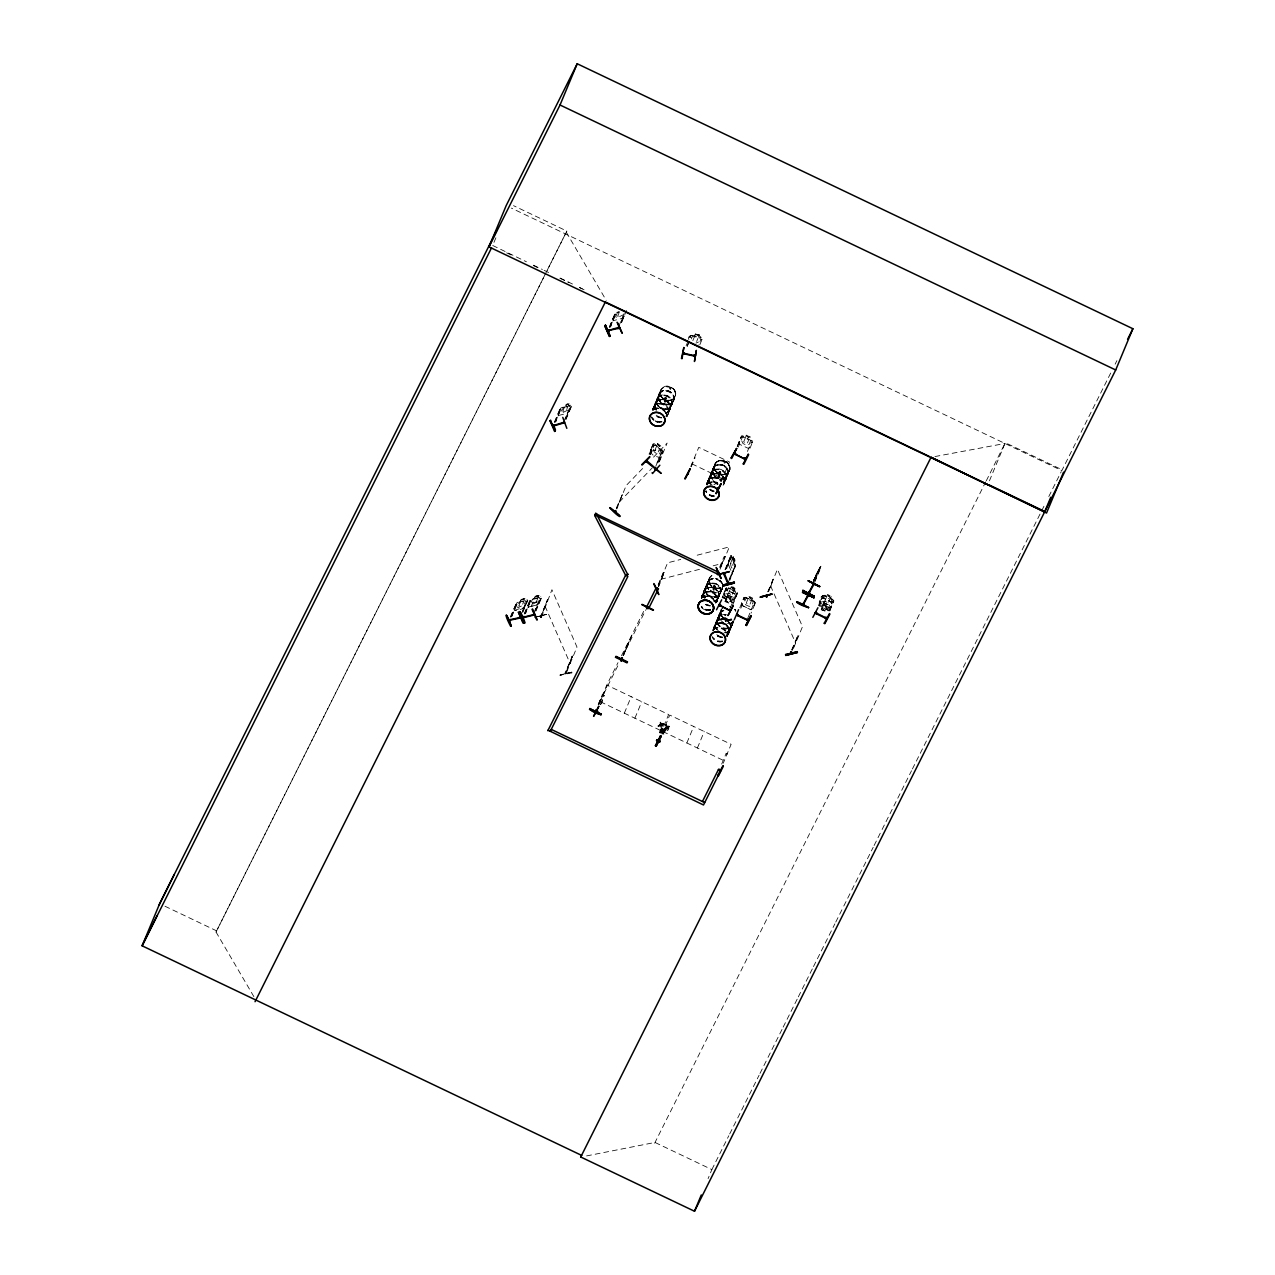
<?xml version="1.0" encoding="UTF-8"?>
<svg xmlns="http://www.w3.org/2000/svg" width="1275" height="1275" viewBox="0 0 1275 1275"><rect width="100%" height="100%" fill="white"/><g stroke="black" fill="none" stroke-linecap="round" stroke-linejoin="round"><path stroke-width="0.75" stroke-dasharray="5 3.75" d="M654.712 404.51L656.163 410.088A7.969 6.789 22.6 0 1 658.346 400.238A7.969 6.789 22.6 0 1 669.439 404.079A7.969 6.789 22.6 0 1 665.423 413.243M656.482 400.669L656.466 402.47L658.283 396.955M658.298 395.872L658.346 397.928L658.378 396.111M666.442 398.103L664.833 398.501M665.008 401.131L665.088 401.976M666.777 414.789L666.825 416.829A8.064 6.869 22.6 0 0 662.028 408.861A8.064 6.869 22.6 0 0 652.72 410.056L656.019 408.175M668.706 412.287L668.674 410.231M670.188 389.002L670.124 388.477M670.411 408.207L670.507 406.183M669.726 388.668L670.73 389.257L670.379 388.206M672.18 401.8L670.331 407.331M674.108 399.298L674.077 397.258M666.825 400.35C655.302 398.788 660.737 381.448 671.033 387.249C682.428 393.003 670.602 405.641 661.566 399.314M703.8 596.381L703.29 592.7L704.979 589.289M703.306 594.533L703.37 592.508M705.107 590.484L705.059 588.428M707.147 484.962L707.099 482.906M707.003 585.926L707.513 582.117M708.82 480.595L708.916 478.571M709.203 583.392L709.251 577.973L711.785 575.328M708.709 581.559L708.725 579.727M710.653 476.531L710.605 474.491M712.502 469.933L713.044 473.71M712.534 471.973L713.06 468.164L717.506 464.706M713.092 586.006L714.351 587.249M713.442 586.341L713.586 586.659M713.506 630.408L713.474 628.368M713.363 589.656L713.984 590.245M714.542 586.755L714.319 585.528M713.936 586.771L715.1 586.117M715.705 627.874L715.195 624.192L716.885 620.782M714.908 587.249L715.243 585.99M715.259 625.85L715.275 624.017M717.012 621.977L716.98 619.937M717.299 600.047L717.315 598.23L716.789 601.641L719.977 593.943A7.953 6.773 22.6 0 0 711.848 583.567A7.953 6.773 22.6 0 0 706.589 594.054A7.953 6.773 22.6 0 0 719.992 593.943L718.988 595.329L720.869 591.903M718.447 475.782L719.53 475.336M720.646 473.009L718.765 472.913L719.323 471.336M719.753 476.069L719.451 475.766M718.909 617.435L719.419 613.61L722.144 610.837A7.953 6.773 22.6 0 0 721.379 621.005A7.953 6.773 22.6 0 0 733.077 621.594M719.068 596.206L718.638 592.349M720.821 591.616L720.837 589.815M720.885 591.855L720.885 590.022M723.849 462.793L725.156 462.857M724.614 482.253L723.148 476.675L719.913 474.109M725.077 617.259L724.965 618.12M726.415 477.918L725.873 474.141M726.113 621.515L725.077 620.702L725.905 620.782M728.28 471.304L726.67 476.675M727.387 636.337L727.34 634.297M729.284 631.794L729.236 629.738M730.973 627.714L730.543 623.842L726.272 619.554M732.79 623.363L732.742 621.308M571.869 672.865L559.996 675.192L571.758 671.957L560.076 675.304M540.441 616.255L541.349 617.339L541.301 615.745M541.349 617.339L540.68 615.65M541.413 617.259L551.932 589.735L576.985 647.047L566.004 673.694L565.702 672.69M724.997 569.702L730.798 555.502L728.153 564.235L731.834 572.459M688.851 339.532C686.189 333.907 698.668 335.707 692.389 336.377L691.337 338.911M691.974 335.357C706.493 340.25 700.804 336.504 695.449 333.907L694.588 336.058L695.449 333.907M700.931 339.118L701.983 339.74L700.931 339.118L698.572 344.999M652.912 408.813L656.179 404.318M652.943 409.195L653.469 407.506L652.688 409.434M654.633 404.669L656.306 401.274M656.45 400.764L656.992 399.075L653.804 406.773L654.776 405.37M658.346 396.206L659.94 392.572M664.514 397.752L664.785 399.091L666.235 399.107M665.311 401.625L664.291 401.418M670.236 388.126L670.06 388.891M668.164 414.04L671.319 405.944A7.953 6.773 22.6 0 0 663.191 395.569A7.953 6.773 22.6 0 0 657.932 406.056A7.953 6.773 22.6 0 0 671.335 405.944M669.853 409.944L670.475 408.032M670.491 408.048L667.319 412.59M672.18 403.522L671.638 405.211A7.937 6.758 22.6 0 1 658.267 405.291A7.937 6.758 22.6 0 1 663.51 394.82A7.937 6.758 22.6 0 1 671.638 405.179L673.216 401.386A7.937 6.758 22.6 0 0 665.088 391.027A7.937 6.758 22.6 0 0 659.844 401.498A7.937 6.758 22.6 0 0 673.216 401.386M674.077 398.963L673.551 401.067A8.064 6.869 22.6 0 1 659.956 401.051A8.064 6.869 22.6 0 1 665.279 390.421A8.064 6.869 22.6 0 1 673.535 400.94L674.108 399.346M707.131 483.241L708.98 479.432M708.836 478.731L709.458 476.818M710.637 474.81L712.247 471.176L715.626 469.264M712.534 470.268L713.076 468.578L711.498 472.387A7.953 6.773 22.6 0 0 717.602 482.556M719.259 472.85L719.036 472.563M719.817 473.041L720.646 472.356M720.869 472.563L720.184 473.408M724.057 483.847L724.184 478.396M725.857 479.671L726.383 477.583M728.28 473.025L727.738 474.714A7.953 6.773 22.6 0 1 714.351 474.794A7.953 6.773 22.6 0 1 719.61 464.307A7.953 6.773 22.6 0 1 727.754 474.682L729.3 470.858A7.953 6.773 22.6 0 0 721.204 460.482C716.55 460.004 712.613 465.152 714.749 469.455M701.569 596.812L704.836 592.333L703.226 593.512M703.322 592.684L703.928 590.771M705.107 588.763L706.94 584.954M707.003 584.221L708.597 580.571L711.976 578.659M712.9 589.56L713.936 589.337M715.323 586.5L714.335 587.393M716.821 602.055L717.363 600.334M715.976 600.589L719.148 596.047M720.837 591.52L720.295 593.21A7.953 6.773 22.6 0 1 706.908 593.305A7.953 6.773 22.6 0 1 712.167 582.803A7.953 6.773 22.6 0 1 720.311 593.194L721.873 589.385M732.774 621.467A8.064 6.869 22.6 0 1 725.22 628.559A8.064 6.869 22.6 0 1 717.044 620.367L718.861 616.462M718.909 615.713L719.451 614.024L717.857 617.849M721.156 609.482L721.108 614.901L725.379 619.188M725.523 621.515L726.081 621.419M729.236 631.46L728.71 633.133L731.882 625.451M729.268 631.826L726.128 636.273A8.064 6.869 22.6 0 0 724.391 624.049A8.064 6.869 22.6 0 0 713.49 630.248M730.432 629.452L731.053 627.539M732.232 625.133L732.742 623.029M493.951 242.409L496.421 236.608M253.884 996.652L216.033 932.025L546.337 272.037M216.033 932.025L566.849 231.078L513.522 205.657M554.466 422.057L559.805 409.227L560.857 408.956L555.677 422.168M554.625 422.439L560.474 408.382L570.897 405.163L568.315 405.832M555.518 421.786L560.857 408.956M569.096 403.681L568.156 405.928L569.766 406.119L568.188 409.912L562.068 412.941L560.857 411.809L565.399 404.701C573.638 401.338 562.148 407.299 560.363 408.398M563.996 421.244L570.1 406.566L571.152 406.311L565.686 417.945M565.797 419.14L571.152 406.311M565.972 419.507L571.806 405.577L570.817 405.243L571.806 405.577M609.307 327.053L614.646 314.208L615.697 313.937L610.518 327.149M609.466 327.42L615.315 313.379M610.358 326.782L615.697 313.937M617.275 312.997L615.697 316.79L616.909 317.921L623.029 314.893M619.172 312.502L617.594 316.296L621.132 315.387M618.837 326.225L624.176 313.395M621.292 321.093L624.336 313.762M621.403 322.288L624.463 314.957M621.562 322.655L626.455 310.51M510.446 616.813L516.343 603.139L526.83 599.792L527.786 600.318L522.718 612.43M510.622 617.18L516.471 603.139M511.498 616.542L516.837 603.697L515.801 603.967L516.837 603.697M511.658 616.909L517.012 604.079M521.347 599.521L516.837 606.549L518.064 607.681L524.184 604.653L525.762 600.86L524.137 600.684L525.093 598.437L521.284 599.409L520.439 601.433M523.037 608.653L527.133 601.051L522.431 610.852M522.559 612.048L527.595 600.27M524.312 613.673L529.651 600.828L530.703 600.573L525.507 613.785M524.471 614.04L530.384 599.887L540.807 596.636M528.185 605.418L530.448 599.999M525.348 613.403L530.703 600.573M531.149 606.502L535.388 596.349L539.054 595.25L534.719 605.625M538.895 595.361L538.05 597.385L539.723 597.704L538.146 601.497L531.994 604.477L530.767 603.314L532.344 599.521L534.544 598.373M533.858 612.908L539.962 598.246L541.014 597.975L535.548 609.609M535.675 610.805L541.572 597.13M535.835 611.187L541.763 597.194L540.712 596.732M547.357 599.856L540.791 617.355L547.756 599.76L540.409 616.494L541.094 615.538M538.098 616.622L546.577 614.375L534.592 617.036M657.294 398.342L658.872 394.549M659.207 393.8L660.801 389.991M616.558 507.625L622.407 494.541L616.861 508.948M616.51 508.677L626.216 485.504L643.955 467.096M686.109 345.812L690.253 335.739M664.913 398.294L665.327 397.465M687.225 346.067L689.52 340.553M687.161 346.433L689.456 340.935M692.835 340.616L694.413 336.839L698.206 337.684L696.628 341.477M658.697 457.996C663.972 457.024 651.653 457.677 651.127 452.131L650.887 449.214L653.246 443.668L654.697 443.971L653.246 443.875L649.039 454.139M649.31 453.868L653.119 444.704L654.011 445.405L650.186 454.585M699.353 334.863L698.477 337.014L700.23 338.146L698.652 341.939L695.943 343.103M649.915 454.856L654.011 445.405M667.032 416.272L667.813 414.359M673.551 400.637A7.953 6.773 22.6 0 0 665.407 390.246A7.953 6.773 22.6 0 0 660.147 400.748A7.953 6.773 22.6 0 0 673.551 400.637L675.097 396.796A7.921 6.742 22.6 0 0 667 386.468A7.921 6.742 22.6 0 0 661.773 396.907A7.921 6.742 22.6 0 0 675.097 396.796M560.139 674.857L571.662 672.276M657.693 443.636L656.768 445.756L654.872 445.15L653.294 448.943L654.234 451.844L657.247 454.235L659.542 453.9L661.119 450.107L659.781 448.147L660.848 446.059L657.613 443.493L656.768 445.517M699.752 344.872L702.398 338.608L701.346 337.54M565.542 673.678L572.395 656.099L565.112 672.833L565.59 673.79L566.243 673.088M572.395 656.099L565.59 672.626M656.992 462.968L661.837 451.701L662.729 452.402L658.601 462.618M655.732 466.363L661.837 451.701M658.251 462.347L662.825 451.318M571.742 671.941L571.853 672.881M659.303 461.901L667.144 443.047L652.147 458.618M690.747 466.554L698.764 447.35L729.459 461.98L721.427 481.185M691.257 466.809L695.114 457.629M598.501 703.768L603.027 694.253L602.183 694.923M598.214 704.661L602.629 694.062M598.613 704.852L606.757 685.089L617.992 662.649M599.409 704.119L607.251 685.265L668.626 714.526L660.785 733.38M600.445 704.613C603.075 703.019 603.378 692.723 604.111 695.783M600.621 704.278L604.286 695.449M623.252 654.617L628.511 643.333L627.667 644.002M622.965 655.509L628.687 641.994L623.937 654.553M623.363 655.701L632.814 633.038L644.05 610.582M658.139 584.842L663.287 572.475L664.339 572.22L658.617 586.723M658.298 585.209L667.622 562.817L680.722 559.438M658.458 586.341L664.339 572.22M706.876 483.48L707.673 481.583L706.111 485.377M711.514 472.403L713.092 468.61M724.822 462.937L724.598 463.064M624.336 713.187L631.205 696.676M720.917 480.93L724.758 471.766M737.189 446.585L741.397 436.114L743.038 436.034L752.728 441.533L748.632 451.621M737.364 446.25L741.173 437.086L742.225 437.58L738.241 447.079M725.842 479.225L727.419 475.447A7.953 6.773 22.6 0 0 719.291 465.072A7.953 6.773 22.6 0 0 714.032 475.559A7.953 6.773 22.6 0 0 727.435 475.447M746.321 435.173L745.524 437.437L743.357 437.213L741.779 441.007L742.99 443.525L746.512 445.198L749.078 444.481L750.656 440.688L749.047 439.11L750.098 436.974L746.273 435.269L750.098 436.974M634.886 718.207L641.755 701.712M747.421 451.462L751.405 441.963L752.441 442.457L751.405 441.963M701.346 597.433L702.127 595.537L701.601 597.194A7.953 6.773 22.6 0 1 711.37 592.492A7.953 6.773 22.6 0 1 716.486 602.374M705.633 587.106L702.461 594.772L703.449 593.385M705.952 586.341L707.529 582.548M722.208 588.636A7.953 6.773 22.6 0 1 711.992 591.265A7.953 6.773 22.6 0 1 707.848 581.783L709.458 577.989M719.562 567.407L723.977 556.808L725.029 556.553L719.722 567.789M720.614 567.152L725.029 556.553M720.04 569.288L729.364 546.895L693.823 556.059M725.395 569.59L730.734 556.761L726.176 568.825M726.591 568.73L730.734 556.761M659.749 732.886C659.048 729.667 666.14 722.67 663.43 724.057M659.924 732.551L663.59 723.722M733.508 556.474L732.519 558.338M661.9 733.922L669.758 715.068L731.133 744.329L723.276 763.183M662.076 733.587L665.757 724.758L666.793 725.252L662.936 734.416M735.022 559.805C734.241 566.467 734.751 550.975 732.535 558.53L731.483 557.446L729.906 561.239L731.436 567.917L732.886 568.044L734.464 564.267L733.986 561.813M729.173 579.248L734.91 566.307L730.001 580.109M725.985 599.441L722.399 596.843L726.352 587.408M728.041 582.818L735.229 566.036L729.603 580.221M722.144 597.879L726.463 587.488M723.18 598.389L727.164 588.891L725.953 588.699L727.164 588.891M712.47 630.822L715.1 625.053M717.538 618.614L714.367 626.28L715.355 624.877M719.769 613.291L721.379 609.498A7.953 6.773 22.6 0 0 722.973 617.196A7.953 6.773 22.6 0 0 731.452 619.618M725.14 601.465L726.033 599.33L724.455 597.72L726.033 593.927L728.567 593.242L732.057 594.995L733.252 597.561L731.675 601.338L729.523 601.083L728.631 603.218M733.922 590.532C737.46 588.03 729.826 584.317 730.336 588.652L728.28 588.524L726.702 592.317L727.898 594.883L731.388 596.62L733.938 595.935L735.516 592.142L733.922 590.532L736.679 591.696L727.929 587.536L730.479 588.683M734.129 590.421L734.974 588.397M730.161 608.095L736.265 593.433L737.301 593.943L736.265 593.433M725.826 599.441L724.981 601.481L728.726 603.346L729.619 601.21L733.603 602.469L737.428 592.971L736.599 591.727M732.727 604.94L737.572 593.018L736.536 591.839M727.611 635.779L728.376 633.866L727.403 635.269A7.953 6.773 22.6 0 0 724.248 624.399A7.953 6.773 22.6 0 0 713.49 628.718M732.201 624.686L733.013 622.79M754.322 601.465L755.31 602.708L752.999 608.271L750.991 609.737L742.13 605.498L741.668 602.868L743.994 597.306L748.058 598.389M739.787 607.777L744.106 597.401L745.588 597.417M740.823 608.271L744.807 598.772L743.596 598.613L744.807 598.772M686.842 742.99L693.712 726.479M751.836 600.19L752.68 598.166L748.903 596.365L748.106 598.628L745.939 598.405L744.361 602.183L745.572 604.717L749.094 606.39L751.66 605.673L753.238 601.88L751.628 600.302L752.537 598.166L748.951 596.588M747.899 617.817L754.003 603.155L755.039 603.649L751.055 613.148M697.393 748.011L704.262 731.515M767.725 591.839L773.272 579.376L769.271 590.947M768.124 591.743L777.447 569.351L802.501 626.663L792.444 650.824M768.873 591.042L772.873 579.472M721.682 764.123L726.097 753.509L727.133 754.019L726.097 753.509M813.657 580.045L814.996 577.926L813.657 580.045L814.247 579.169M813.498 581.002L817.705 571.63M817.434 572.3L814.661 579.95L814.741 578.882M818.709 569.415L817.801 571.726L818.757 569.606M814.087 580.715L815.697 575.997L815.697 576.953M814.597 581.241L820.861 566.148L814.311 582.229M814.693 582.42L820.797 567.758M791.632 649.963L797.911 635.715L792.046 650.935M792.03 649.852L797.911 635.715M832.798 599.76C824.686 591.042 817.657 596.062 819.634 606.055M818.407 605.8L822.614 595.329M819.442 606.31L823.427 596.812L822.216 596.636L823.427 596.812M829.866 610.406L828.224 610.358C824.606 606.725 825.658 614.869 821.243 609.402L822.088 607.378M821.403 609.402L822.295 607.267L820.718 605.641L822.295 601.864L824.829 601.178L828.32 602.916L829.515 605.482L827.937 609.275L825.786 609.004L824.893 611.139L821.243 609.402M826.646 596.477L827.491 594.453L831.236 596.317L830.184 598.453L831.778 600.063L830.2 603.856L827.65 604.541L824.16 602.804L822.965 600.238L824.543 596.461L826.694 596.716L827.587 594.58M828.543 610.852L832.527 601.354L833.563 601.864L832.527 601.354M829.754 610.311L833.691 600.908M829.754 611.044L833.834 600.939L830.248 598.357M586.58 1155.915L654.983 1142.448L711.864 1169.573L708.087 1178.626M989.432 480.834L1005.29 442.712L1062.171 469.822M814.008 580.603L818.709 571.662M816.797 574.802L818.343 571.63M816.494 573.782L815.761 575.567L820.988 566.212M547.23 270.252L566.849 231.078M621.451 655.748L632.687 633.308M599.887 701.601L618.901 663.622M623.22 654.983L625.818 649.804M625.945 649.533L645.819 609.832M741.173 437.086L742.225 437.58M741.397 436.114L743.054 436.13M739.086 441.676L739.532 444.306L748.457 448.433L750.465 446.967L748.329 448.433M752.728 441.533L751.74 440.273M657.996 726.033L660.88 723.817L659.892 721.793L659.079 723.419L660.067 725.427L657.996 726.033L660.354 725.905L661.342 723.722L663.669 723.61L660.817 725.81L662.952 730.001L660.067 732.217L662.952 730.001M658.729 726.383L661.167 724.28L662.633 726.24L661.821 727.866M662.873 725.22L660.546 725.347L659.892 721.793M660.067 725.427L660.88 723.817M660.817 725.81L663.669 723.61M662.123 724.869L662.936 723.244M660.067 732.217L662.426 732.089L663.43 729.922L661.119 727.531L661.932 725.905M662.139 731.627L661.167 729.619L661.964 727.993M663.43 729.922L665.757 729.794L664.944 731.42L662.617 731.531L662.665 728.328M660.817 732.583L663.239 730.479L663.893 734.049L664.705 732.44L663.717 730.384L665.757 729.794M663.972 728.886L666.857 726.67L665.869 724.646L665.056 726.272L666.044 728.28L663.972 728.886L666.331 728.758L667.319 726.575L668.913 726.097L668.833 728.073L666.793 728.663L667.797 730.702L668.61 729.093L667.606 727.037L669.646 726.447M663.893 734.049L662.904 732.009L663.717 730.384M668.833 728.073L666.506 728.184L665.869 724.646M664.705 729.236L667.144 727.133L668.61 729.093M664.211 731.069L665.008 729.443M666.044 728.28L666.857 726.67M666.793 728.663L667.606 727.037M668.1 727.722L668.913 726.097M667.797 730.702L667.909 728.758M741.668 602.868L742.241 605.482M745.62 597.226L754.418 601.418L751.692 600.19M742.13 605.498L750.991 609.737M754.003 603.155L755.039 603.649M654.649 1143.213L985.687 481.87M986.26 480.866L1005.29 442.712M711.864 1169.573L728.79 1135.738M729.683 1133.953L736.822 1119.705M737.715 1117.936L759.103 1075.207M759.996 1073.422L767.12 1059.174M768.012 1057.389L782.276 1028.909M783.169 1027.124L797.433 998.644M798.325 996.859L812.589 968.363M813.482 966.593L834.87 923.849M835.762 922.08L842.887 907.832M843.779 906.047L850.919 891.815M851.812 890.03L873.2 847.301M874.092 845.516L881.216 831.268M882.109 829.483L911.529 770.738M912.422 768.952L1045.245 503.657M1048.799 496.533L1061.278 471.607M1110.684 373.065L1061.852 470.602L511.402 208.128M1115.131 364.188L1116.9 360.65M628.687 641.994L628.24 642.871L629.085 642.186M665.757 724.758L666.793 725.252M724.025 592.955L724.471 595.616L733.252 599.999L735.245 598.565M724.471 595.616L733.252 599.999M730.384 588.556L731.324 586.659L734.767 588.508M820.733 603.537L820.351 600.78L820.733 603.537L829.515 607.936L831.571 606.374L829.451 607.808L820.781 603.442M831.188 596.413L830.392 598.342M832.894 599.728L833.834 600.939M722.399 596.843L732.025 602.326M735.436 594.357L726.718 589.863L724.662 591.409L726.782 589.974L735.436 594.357L735.882 597.019M733.603 602.469L731.962 602.438M820.925 599.33L822.981 597.784L831.746 602.183L832.145 604.94M828.256 610.454L820.303 606.262M818.423 570.084L820.383 566.578M813.067 582.006L817.275 574.754M819.331 568.714L819.921 567.837M658.904 394.055L660.179 392.397M655.191 402.948L659.621 399.394M664.705 401.243L665.024 402.199M664.323 401.657L665.518 401.928M673.248 401.322L672.228 402.772L673.535 401.131M713.347 467.909L714.383 466.443M711.466 472.451L712.486 471.001M709.394 477.009L710.51 475.336M726.431 476.834L727.467 475.384M724.535 481.392L725.571 479.942L723.754 484.213A7.905 6.726 22.6 0 0 715.642 473.902A7.905 6.726 22.6 0 0 710.414 484.325M725.842 479.735L723.148 482.444M723.084 485.297L724.136 483.815M707.816 581.846L708.836 580.396M703.88 590.962C706.812 585.113 716.566 586.675 718.558 592.508M720.885 590.787L721.921 589.337M715.753 622.455L716.901 620.798M727.196 618.359L725.077 618.024M732.806 622.296L733.826 620.845M730.91 626.838L732.201 625.196M729.38 630.934L730.495 629.26M622.248 318.16L624.208 315.913M612.988 318.941L613.45 320.631L622.359 318.336L624.383 316.009M567.455 413.307L569.543 411.028M523.451 608.048L525.523 605.768M537.365 604.78L539.452 602.517M537.428 604.828L528.472 607.028L537.428 604.828L539.5 602.629M654.601 443.955L662.857 451.462L662.219 449.836M650.887 449.214L651.238 452.019M619.347 501.999L652.099 468.037M657.549 462.379L660.275 459.542M653.119 444.704L653.74 445.692M662.729 452.402L661.566 451.972M622.742 494.812L621.706 495.258M659.972 392.541L661.582 391.329M658.075 397.083L661.422 395.202M652.688 410.088L654.282 408.861M670.841 403.84L672.451 402.645M670.554 407.187L667.207 409.084M668.865 411.267L665.502 413.307M714.319 466.523L715.785 465.391M708.773 479.575L710.382 478.364M725.045 477.902L726.638 476.691M701.33 598.071L704.677 596.19M713.235 589.178L713.841 590.182M717.602 596.397L719.212 595.202M717.522 599.266L714.159 601.322M720.534 612.048L723.881 610.151M718.638 616.59L721.985 614.709M715.132 625.021L716.741 623.826M727.005 618.455L725.794 618.407M713.235 629.579L716.582 627.683M731.404 623.347L733.013 622.152A8.064 6.869 22.6 0 1 720.423 620.798A8.064 6.869 22.6 0 1 723.754 610.422M731.117 626.694L727.77 628.591M727.882 632.097L729.428 630.774M733.189 599.887L735.181 598.389M821.036 599.409L822.981 598.007L831.587 602.31L832.001 604.892M731.722 572.491L733.109 571.407M616.845 312.311L619.347 311.801L615.203 313.379M516.407 603.25L518.033 602.198M661.47 391.393L663.319 390.644M657.725 400.302L663.701 399.362M656.067 404.366L657.916 403.633M670.905 400.302L672.69 399.585M669.104 404.526L670.953 403.793M710.271 478.428L712.103 477.679M710.223 482.237L706.876 484.118A8.064 6.869 22.6 0 1 718.016 484.022M723.308 478.587L725.156 477.854M708.231 583.95L710.079 583.201M706.382 588.301L708.199 587.584M713.458 585.384L714.653 585.384M704.724 592.365L706.573 591.632M717.761 592.54L721.108 590.644L722.766 587.345A8.064 6.869 22.6 0 1 713.155 592.126A8.064 6.869 22.6 0 1 707.402 582.548A8.064 6.869 22.6 0 1 717.984 579.328M715.865 597.082L717.713 596.349M716.63 623.873L718.478 623.14M729.667 624.033L731.515 623.3M726.081 632.814L727.961 631.906L724.136 632.894M651.063 451.414L660.402 448.561M662.904 732.009L664.944 731.42M615.857 314.319L614.646 314.208M561.016 409.339L559.805 409.227M558.673 415.443L567.471 413.227M521.443 599.569L524.981 598.644M514.59 610.39C535.978 602.469 513.49 614.678 514.08 608.589M731.643 556.028L735.293 566.116L735.229 564.235M728.408 560.984L728.28 564.203L730.416 569.064M660.753 579.328L700.039 569.192M713.139 565.813L722.495 563.391M735.34 567.279L734.512 566.419M530.862 600.939L529.651 600.828M664.498 572.587L663.287 572.475M534.942 617.259L546.577 614.391M565.255 672.164L566.307 672.993M538.942 595.473L535.277 596.317L534.384 598.23M534.257 599.059L537.811 598.182M532.679 602.852L536.233 601.975M690.221 335.867L692.006 335.437M934.957 456.546L1004.971 443.477M665.98 399.218L664.865 398.963M719.275 471.336L720.2 471.431M718.526 475.703L719.371 476.356M713.873 484.309L715.068 484.58M708.278 587.393L712.358 587.361M719.546 588.349L713.474 587.679L709.203 583.408M722.208 618.63L716.821 620.957L722.208 618.662L731.467 619.841M822.55 595.425L824.256 595.361M828.288 610.263L829.818 610.199M719.913 471.527L720.694 471.83M726.256 618.758L725.427 618.471M722.128 618.821L727.977 620.845L730.989 625.866M695.433 334.034L699.497 334.942M665.693 397.274L666.729 398.31M663.622 399.569L667.415 401.338M723.068 476.85C720.168 473.152 713.968 472.021 710.478 475.527C715.403 469.567 723.292 478.141 728.392 472.531C732.998 467.527 727.148 459.94 721.156 460.387A7.953 6.773 22.6 0 0 715.944 470.969A7.953 6.773 22.6 0 0 729.332 470.889A7.953 6.773 22.6 0 0 721.188 460.498A7.953 6.773 22.6 0 0 715.928 471.001A7.953 6.773 22.6 0 0 729.332 470.858A7.969 6.789 22.6 0 0 721.124 460.642A7.969 6.789 22.6 0 0 715.865 471.144L719.02 473.742L717.251 472.595M814.98 577.655L820.67 566.594M526.798 599.999L527.659 600.382M506.653 252.848L511.992 255.398M533.317 265.567L538.656 268.101M559.98 278.285L568.873 282.524M579.535 287.608L584.858 290.142L579.599 287.465M691.895 463.861L722.59 478.492M600.382 701.76L661.757 731.021M662.888 731.563L724.264 760.824M164.985 906.238L216.527 930.814M492.724 245.501L526.416 261.773M533.508 265.2L542.369 269.487M544.138 270.332L549.461 272.914M560.092 278.046L572.507 284.038M824.176 595.377L826.742 596.604M665.709 400.047L668.881 402.804L670.427 406.358M665.343 401.274L664.371 401.8M725.22 461.343L727.005 462.443M714.287 588.237L717.538 590.803M731.643 556.139L730.671 555.533L731.515 556.171M672.802 388.397L674.252 389.847M661.597 397.099L663.048 398.549M754.274 601.561L755.119 602.788M723.053 476.882L724.072 478.571M714.749 469.471L715.769 471.16A7.969 6.789 22.6 0 0 729.284 471.033M668.945 402.613L669.981 404.318M656.242 409.912L654.697 406.358M734.846 609.338L735.866 611.028L734.814 609.354A7.953 6.773 22.6 0 1 735.739 611.044M721.14 614.901L722.16 616.606A7.969 6.789 22.6 0 0 731.388 619.778M704.82 598.087L703.354 594.357M716.821 629.404L715.801 627.698L716.741 629.595A7.969 6.789 22.6 0 1 718.909 619.746A7.969 6.789 22.6 0 1 730.001 623.587A7.969 6.789 22.6 0 1 726.001 632.751M540.727 617.243L540.488 616.367M566.339 232.289L606.199 300.31M661.629 724.2L662.633 726.24M666.331 728.758L667.096 730.368M660.354 725.905L661.119 727.531M662.426 732.089L663.207 733.715M666.57 724.981L667.319 726.575M660.593 722.128L661.342 723.722M770.578 585.847L795.632 643.174M558.147 413.961L558.609 415.65M545.062 606.231L570.132 663.542M797.512 635.827L797.927 636.799M571.997 656.211L572.411 657.183M727.77 469.582L728.328 471.479M710.605 476.372L711.147 478.268M675.272 391.553L675.798 393.385M673.567 395.521L674.124 397.418M671.67 400.079L672.228 401.976M720.327 588.078L720.885 589.974M668.164 408.51L668.722 410.407M728.742 628.017L729.284 629.914M666.267 413.052L666.825 414.949M716.821 596.509L717.379 598.405M726.846 632.559L727.387 634.456M658.298 397.752L658.84 399.649M714.924 601.067L715.482 602.963A8.064 6.869 22.6 0 0 709.713 596.461A8.064 6.869 22.6 0 0 701.377 598.071M718.861 617.259L719.419 619.156M656.402 402.31L656.944 404.207M706.956 585.767L707.498 587.663M716.964 621.817L717.522 623.714M705.059 590.309L705.601 592.206M528.137 605.29L528.519 607.155M613.068 318.782L613.562 320.535M558.227 413.801L558.721 415.554M739.261 441.612L739.707 444.178M656.37 409.865A7.921 6.742 22.6 0 1 658.442 400.079A7.921 6.742 22.6 0 1 669.471 403.904A7.921 6.742 22.6 0 1 665.486 413.02M656.482 409.61A7.921 6.742 22.6 0 1 658.553 399.84A7.921 6.742 22.6 0 1 669.582 403.649A7.921 6.742 22.6 0 1 665.598 412.765M656.195 410.279A7.921 6.742 22.6 0 1 658.267 400.509A7.921 6.742 22.6 0 1 669.295 404.334A7.921 6.742 22.6 0 1 665.311 413.435M652.928 408.924A8.064 6.869 22.6 0 1 663.829 404.542A8.064 6.869 22.6 0 1 666.984 415.634L668.132 414.104L666.825 415.762A7.937 6.758 22.6 0 0 663.669 404.908A7.937 6.758 22.6 0 0 652.943 409.211M661.741 417.738A8.064 6.869 22.6 0 1 654.457 414.263M661.613 417.897A7.937 6.758 22.6 0 1 654.442 414.471M653.23 410.247A7.953 6.773 22.6 0 1 664.004 404.127A7.953 6.773 22.6 0 1 665.662 416.176M659.892 416.925A7.953 6.773 22.6 0 1 656.179 415.156M661.837 422.041A8.064 6.869 22.6 0 1 651.541 417.132M654.091 409.163A8.064 6.869 22.6 0 1 666.697 415.172M661.996 421.435A7.937 6.758 22.6 0 1 652.864 418.264M652.928 409.881A7.937 6.758 22.6 0 1 662.092 408.701A7.937 6.758 22.6 0 1 666.777 416.479M657.677 422.232A7.953 6.773 22.6 0 1 655.717 421.563M653.963 420.463A7.953 6.773 22.6 0 1 651.525 417.371M654.059 409.514A7.953 6.773 22.6 0 1 666.49 415.443M659.94 422.057A8.064 6.869 22.6 0 1 651.637 416.893M717.283 483.321A7.953 6.773 22.6 0 1 711.179 473.152A7.953 6.773 22.6 0 1 723.148 471.607A7.953 6.773 22.6 0 1 723.053 482.572M717.474 482.906A8.064 6.869 22.6 0 1 711.291 472.611A8.064 6.869 22.6 0 1 723.419 471.049A8.064 6.869 22.6 0 1 723.323 482.157M710.605 483.783A7.969 6.789 22.6 0 1 711.593 474.555A7.969 6.789 22.6 0 1 722.144 475.703A7.969 6.789 22.6 0 1 722.989 485.122M712.119 485.074A7.921 6.742 22.6 0 1 710.749 475.272A7.921 6.742 22.6 0 1 721.65 475.177A7.921 6.742 22.6 0 1 723.005 484.978M711.498 472.387A7.953 6.773 22.6 0 1 723.467 470.858A7.953 6.773 22.6 0 1 723.371 481.807M713.92 496.517A7.953 6.773 22.6 0 1 705.728 491.417M706.812 484.675A7.953 6.773 22.6 0 1 717.745 484.596M714.048 496.342A8.064 6.869 22.6 0 1 705.744 491.178M706.828 484.357A8.064 6.869 22.6 0 1 717.921 484.261M714.143 496.118A8.064 6.869 22.6 0 1 705.84 490.955M714.239 495.752A7.953 6.773 22.6 0 1 706.047 490.652M707.115 483.926A7.953 6.773 22.6 0 1 718.064 483.831M714.096 490.971A7.953 6.773 22.6 0 1 710.382 489.202M707.434 484.309A7.953 6.773 22.6 0 1 712.231 477.535A7.953 6.773 22.6 0 1 721.379 480.707M713.777 491.736A7.953 6.773 22.6 0 1 708.629 488.532M707.115 485.074A7.953 6.773 22.6 0 1 711.912 478.3A7.953 6.773 22.6 0 1 721.06 481.472M713.873 491.576A8.064 6.869 22.6 0 1 710.111 489.775M707.115 484.803A8.064 6.869 22.6 0 1 711.992 477.95A8.064 6.869 22.6 0 1 721.268 481.153M713.968 491.337A8.064 6.869 22.6 0 1 710.207 489.536M707.211 484.564A8.064 6.869 22.6 0 1 712.087 477.711A8.064 6.869 22.6 0 1 721.363 480.914M705.011 597.879A7.953 6.773 22.6 0 1 707.083 588.062A7.953 6.773 22.6 0 1 718.16 591.903A7.953 6.773 22.6 0 1 714.159 601.051M705.155 597.592A7.905 6.726 22.6 0 1 707.211 587.839A7.905 6.726 22.6 0 1 718.223 591.664A7.969 6.789 22.6 0 1 714.223 600.908A7.905 6.726 22.6 0 0 718.223 591.664A7.969 6.789 22.6 0 0 707.131 587.903A7.969 6.789 22.6 0 0 705.059 597.736M721.124 587.743A7.905 6.726 22.6 0 1 709.713 584.492A7.905 6.726 22.6 0 1 713.538 575.121M719.546 588.094A7.953 6.773 22.6 0 1 709.84 584.109A7.953 6.773 22.6 0 1 711.912 575.392M722.638 587.472A8.064 6.869 22.6 0 1 713.06 592.365A8.064 6.869 22.6 0 1 707.306 582.787A8.064 6.869 22.6 0 1 717.889 579.567M719.674 580.683A8.064 6.869 22.6 0 1 722.144 583.822M722.431 587.711A7.953 6.773 22.6 0 1 711.067 591.712A7.953 6.773 22.6 0 1 709.49 580.316A7.953 6.773 22.6 0 1 721.921 584.109M719.769 580.444A8.064 6.869 22.6 0 1 722.24 583.583M707.848 581.783A7.953 6.773 22.6 0 1 718.064 579.153M719.817 580.252A7.953 6.773 22.6 0 1 722.24 583.344M704.868 598.278A7.905 6.726 22.6 0 1 706.94 588.524A7.905 6.726 22.6 0 1 717.952 592.333A7.905 6.726 22.6 0 1 713.968 601.418M710.398 605.737A8.064 6.869 22.6 0 1 704.565 603.728M701.569 598.756A8.064 6.869 22.6 0 1 708.438 591.632A8.064 6.869 22.6 0 1 717.251 598.628M717.235 600.445A8.064 6.869 22.6 0 1 716.693 602.151M710.271 605.912A7.953 6.773 22.6 0 1 704.517 603.92M701.887 598.246A7.953 6.773 22.6 0 1 711.689 591.743A7.953 6.773 22.6 0 1 715.769 603.059M708.549 604.924A7.953 6.773 22.6 0 1 706.589 604.254M710.334 610.215A7.953 6.773 22.6 0 1 708.374 610.47M706.334 610.247A7.953 6.773 22.6 0 1 701.186 607.043M702.716 597.513A7.953 6.773 22.6 0 1 714.637 601.641M710.494 610.04A8.064 6.869 22.6 0 1 701.218 606.82M702.748 597.162A8.064 6.869 22.6 0 1 715.355 603.171M710.589 609.801A8.064 6.869 22.6 0 1 701.314 606.597M710.653 609.45A7.953 6.773 22.6 0 1 701.505 606.278M701.585 597.863A7.953 6.773 22.6 0 1 709.793 596.286A7.953 6.773 22.6 0 1 715.466 602.677M732.456 621.961A7.953 6.773 22.6 0 1 725.013 628.973A7.953 6.773 22.6 0 1 716.933 620.893A7.953 6.773 22.6 0 1 725.794 615.299M730.942 618.502A7.953 6.773 22.6 0 1 731.946 620.16M732.679 621.706A8.064 6.869 22.6 0 1 725.124 628.798A8.064 6.869 22.6 0 1 716.933 620.606A8.064 6.869 22.6 0 1 725.921 614.933M718.335 630.822A7.953 6.773 22.6 0 1 718.431 619.857A7.953 6.773 22.6 0 1 730.352 623.985A7.953 6.773 22.6 0 1 724.088 632.814M722.224 616.606A7.969 6.789 22.6 0 1 722.303 608.175M734.687 609.514A7.969 6.789 22.6 0 1 735.691 611.187M732.774 621.196A7.953 6.773 22.6 0 1 725.332 628.208A7.953 6.773 22.6 0 1 717.251 620.128A7.953 6.773 22.6 0 1 726.113 614.534M733.794 620.893A7.953 6.773 22.6 0 1 721.06 621.77A7.953 6.773 22.6 0 1 723.69 610.773M717.044 620.367A8.064 6.869 22.6 0 1 726.017 614.693M731.276 619.953A7.905 6.726 22.6 0 1 722.192 616.797A7.905 6.726 22.6 0 1 722.256 608.446M729.428 606.597A7.905 6.726 22.6 0 1 731.372 607.267M716.901 629.404A7.953 6.773 22.6 0 1 718.988 619.586A7.953 6.773 22.6 0 1 730.065 623.427A7.953 6.773 22.6 0 1 726.049 632.575M716.789 629.77A7.905 6.726 22.6 0 1 718.845 620.017A7.905 6.726 22.6 0 1 729.858 623.842A7.905 6.726 22.6 0 1 725.873 632.926M722.303 637.245A8.064 6.869 22.6 0 1 715.02 633.771M722.176 637.42A7.953 6.773 22.6 0 1 715.004 633.994M713.586 630.025A8.064 6.869 22.6 0 1 724.503 623.81A8.064 6.869 22.6 0 1 726.192 636.034M722.399 637.006A8.064 6.869 22.6 0 1 715.116 633.548M713.793 629.754A7.953 6.773 22.6 0 1 724.567 623.634A7.953 6.773 22.6 0 1 726.24 635.683M720.455 636.432A7.953 6.773 22.6 0 1 716.741 634.663M722.256 641.707A7.953 6.773 22.6 0 1 712.103 636.878M713.171 630.137A7.953 6.773 22.6 0 1 722.351 628.957A7.953 6.773 22.6 0 1 727.037 636.751M722.399 641.548A8.064 6.869 22.6 0 1 712.103 636.639M713.187 629.802A8.064 6.869 22.6 0 1 722.511 628.607A8.064 6.869 22.6 0 1 727.26 636.512M722.574 640.942A7.953 6.773 22.6 0 1 713.426 637.787M713.49 629.372A7.953 6.773 22.6 0 1 722.67 628.192A7.953 6.773 22.6 0 1 727.356 635.986M689.918 336.648L690.986 337.269L689.918 336.648M564.331 407.522L562.753 411.315L566.291 410.407L567.869 406.613L564.331 407.522M565.941 404.988L568.22 404.398L565.941 404.988M520.312 602.278L518.734 606.055L522.288 605.147L523.866 601.354L520.312 602.278M521.937 599.744L524.216 599.154L521.937 599.744M535.883 596.525L538.162 595.967L535.883 596.525M696.07 334.624L698.509 335.166L696.07 334.624M656.482 446.441L654.904 450.218L657.932 452.625L659.51 448.832L656.482 446.441M658.012 444.497L659.669 446.712L658.012 444.497M711.179 473.152L707.992 480.818L711.195 473.168M714.972 464.036L713.394 467.845L715.004 464.036M745.238 438.106L743.66 441.899L747.182 443.588L748.76 439.795L745.238 438.106M746.847 436.05L748.839 437.803L746.847 436.05M732.264 559.199L730.687 562.992L732.121 566.291L733.699 562.498L732.264 559.199M733.508 557.43L734.145 560.219L733.508 557.43M727.898 594.867L726.32 598.66L729.81 600.413L731.388 596.62L727.898 594.867M730.145 589.464L728.567 593.258L732.057 594.995L733.635 591.202L730.145 589.464M726.24 600.668L728.2 602.469L726.24 600.668M731.754 587.408L733.715 589.209L731.754 587.408M747.835 599.298L746.258 603.091L749.78 604.764L751.357 600.987L747.835 599.298M749.445 597.226L751.421 598.995L749.445 597.226M824.16 602.788L822.582 606.581L827.379 609.179L825.977 605.657L828.941 604.175L825.419 604.844L822.997 601.258L824.431 604.892L821.132 606.039L824.973 605.721L826.12 608.462L827.65 604.541L824.16 602.788M826.407 597.385L824.829 601.178L828.32 602.916L829.898 599.138L826.407 597.385M822.503 608.589L824.463 610.39L822.503 608.589M828.017 595.329L829.977 597.13L828.017 595.329M662.633 452.8L662.283 453.788L662.633 452.8M731.181 601.194L728.71 597.8L724.869 598.118L728.168 596.971L726.734 593.321L729.157 596.923L733.205 596.557L729.714 597.736L731.181 601.194M708.342 583.886L706.732 585.097L708.342 583.902M710.398 484.118L708.916 480.404L710.366 484.149M657.964 405.848A8.064 6.869 22.6 0 0 671.543 405.737A8.064 6.869 22.6 0 0 663.287 395.202A8.064 6.869 22.6 0 0 657.964 405.848M661.597 397.306A7.921 6.742 22.6 0 0 674.937 397.194A7.921 6.742 22.6 0 0 666.825 386.851A7.921 6.742 22.6 0 0 661.597 397.306M659.86 401.29A8.064 6.869 22.6 0 0 673.439 401.179A8.064 6.869 22.6 0 0 665.183 390.66A8.064 6.869 22.6 0 0 659.86 401.29M658.059 405.609A8.064 6.869 22.6 0 0 671.638 405.498A8.064 6.869 22.6 0 0 663.383 394.979A8.064 6.869 22.6 0 0 658.059 405.609M715.817 471.352A7.905 6.726 22.6 0 0 729.125 471.24A7.905 6.726 22.6 0 0 721.044 460.912A7.905 6.726 22.6 0 0 715.817 471.352M714.064 475.352A8.064 6.869 22.6 0 0 727.643 475.224A8.064 6.869 22.6 0 0 719.387 464.706A8.064 6.869 22.6 0 0 714.064 475.352M714.159 475.113A8.064 6.869 22.6 0 0 727.738 475.001A8.064 6.869 22.6 0 0 719.482 464.467A8.064 6.869 22.6 0 0 714.159 475.113M706.621 593.847A8.064 6.869 22.6 0 0 720.2 593.736A8.064 6.869 22.6 0 0 711.944 583.217A8.064 6.869 22.6 0 0 706.621 593.847M706.717 593.608A8.064 6.869 22.6 0 0 720.295 593.497A8.064 6.869 22.6 0 0 712.04 582.978A8.064 6.869 22.6 0 0 706.717 593.608"/><path stroke-width="1.5" d="M688.086 473.2L688.245 474.141M718.016 487.799L717.729 488.723L718.255 487.592M716.247 493.664L721.012 483.576L716.072 493.218M722.702 585.193L734.273 582.213L722.67 585.097L722.798 586.038L734.384 582.994L722.798 586.022M785.767 655.398L797.385 652.449L785.767 655.414L785.655 654.473M797.178 651.892L785.671 654.537M723.786 574.228L724.614 573.479M791.313 652.688L790.548 652.258L791.791 652.449M519.77 617.61L519.276 617.419M520.535 617.961L509.49 620.272M564.395 422.774L552.983 426.137L554.45 425.372M564.427 423.22L563.295 422.678M609.131 329.986L609.291 330.353M618.12 328.456L618.391 327.308L619.204 327.101L618.12 328.456L619.65 327.532M533.141 615.14L533.651 614.534M718.686 572.794L717.251 573.782L717.427 572.571M681.424 358.514L683.894 347.549M682.045 358.705L683.798 347.565M694.11 355.167L694.365 355.47M694.413 361.494L696.341 350.386L694.556 361.144M621.355 659.318L621.865 658.394M621.642 659.956L621.26 660.785L621.658 659.876M622.232 658.824L621.77 659.558L621.642 658.538M647.349 607.474L647.254 608.637L647.381 607.012M656.195 469.646L656.434 468.897M803.409 603.218L802.628 604.78L807.808 595.393M807.92 595.282L807.394 596.11M813.848 583.36L808.302 593.449L808.908 591.935M809.545 592.253L808.796 593.544L813.992 584.157M813.593 583.966L813.402 585.209L813.546 584.062M563.327 422.981L564.65 422.168M608.111 329.97L607.665 330.751L609.115 330.783M608.892 330.91L608.908 329.763M717.108 573.32L718.271 573.017L717.411 573.718M1050.743 497.282L1044.687 511.849L488.994 246.888L506.175 205.626L577.208 63.75L1132.885 328.727L1115.705 369.973L694.508 1211.25L580.667 1156.967L581.496 1155.325L142.115 945.811L159.646 903.704L496.597 230.663M488.994 246.888L560.028 104.996L577.208 63.75M550.704 420.224C547.756 420.607 558.466 429.452 554.609 431.492L549.987 420.686M553.079 425.165L554.274 425.802M553.27 424.989L552.936 425.723L564.363 422.121M605.545 325.221L604.748 325.731L609.45 336.473L610.231 335.963M566.833 428.336L562.769 417.387M608.191 330.48L608.924 330.958M608.334 330.512L619.188 328.249L619.491 327.149M621.881 332.982L617.18 322.24L622.28 333.126M607.872 330.623L619.363 327.181M509.06 619.905L520.216 617.451M509.251 619.73L509.267 620.925M510.382 619.969L510.064 620.718L510.048 619.523M510.032 620.67L510.223 619.602M511.243 626.073C506.207 611.012 503.083 612.048 510.59 626.232L511.291 625.77M523.419 622.885L518.319 612L522.989 622.997M520.343 612.143L524.408 623.092C514.702 601.545 522.957 615.283 525.045 622.933M519.26 618.232L519.547 617.068M523.101 616.59L522.654 617.371L534.257 614.454M523.77 617.036L523.913 616.383M524.121 616.606L524.232 616.845M532.026 609.259L536.775 619.905M534.512 613.849L534.337 614.948L522.989 617.738M718.558 571.63L717.395 574.021L594.915 514.957M594.644 515.498L595.808 513.092M550.29 731.292L627.858 576.428L625.627 575.36L594.692 515.482L597.098 514.255M610.119 507.753C627.969 521.092 617.546 517.634 610.167 507.689M615.06 510.988C614.869 511.801 616.351 511.434 615.554 511.387M615.793 510.526L615.219 512.12M683.113 353.653L683.448 352.506L682.938 353.589L695.114 356.251M684.308 353.43L684.308 352.649M684.484 353L683.974 353.797M649.947 456.928L642.297 464.865M646.138 460.801L646.808 462.267L647.397 461.311M646.409 460.514L646.011 461.646L646.935 461.582M646.68 460.61L661.04 473.137M646.728 462.156L647.365 461.152M694.445 354.928L693.967 355.55M695.305 355.135L694.971 356.331L695.544 355.295M652.099 472.738L652.497 473.519L659.844 465.232M655.047 467.686L655.764 469.296M655.796 469.646L654.983 470.092L655.844 468.578M655.653 469.694L656.083 469.694M656.083 468.132L655.844 469.216M720.885 770.196L703.513 804.971L548.059 730.224M551.23 729.396L704.677 802.565M660.912 473.28L645.979 461.486M547.836 730.734L625.834 574.85M625.627 575.36L628.033 574.133M685.121 478.874L690.126 468.833L685.265 478.523M589.863 708.502C588.301 709.952 601.226 716.183 601.338 714.064M688.484 473.408L687.56 474.22M615.761 656.816L627.316 662.235M595.839 710L595.664 711.721L596.413 710.143M598.788 706.382L593.863 716.056M596.509 710.797L597.082 712.327L597.608 711.195M596.812 710.812L596.126 711.832M597.369 712.342L597.672 711.354M621.196 660.705L621.897 657.932M620.798 660.514L622.072 657.9M621.148 660.801L622.025 658.952M621.371 660.657L622.471 658.091M658.506 588.715L648.561 608.653L646.553 607.075M648.003 607.059L646.808 608.558L647.604 606.868M646.329 607.585L656.274 587.648M656.545 588.413L657.884 588.492M656.752 588.237L657.008 588.827M656.976 588.779L657.549 588.03M658.777 594.262C650.457 578.26 654.107 581.846 658.697 594.58M641.899 604.621L653.453 609.96M718.654 487.783L717.666 488.564M736.488 448.72L731.037 458.251L736.583 448.481M734.735 452.944L734.209 454.075L734.448 452.928M731.675 458.554L736.679 448.497M735.532 453.31L735.277 453.916M735.308 454.474L735.595 453.47M744.377 458.793L744.791 457.852L744.393 458.857M748.68 454.585L743.819 464.339L743.325 463.686M745.763 458.203L745.238 459.335L745.955 458.41M721.283 578.404L716.183 567.487L720.853 578.499M717.395 574.021L718.526 572.411M717.825 574.69L729.412 571.71M723.419 573.256L723.674 572.65M728.216 583.185L728.041 583.982L728.726 583.058L728.519 583.886L724.072 572.539M724.296 572.73L724.327 574.18M656.784 739.723L657.709 741.11L658.012 740.122M657.151 739.58L657.422 741.094L657.948 739.962M661.008 736.408L656.211 746.194L655.477 745.445M660.402 735.771L661.135 736.52M659.016 740.6L658.729 741.636L659.892 741.699M659.303 740.616L658.777 741.747L660.163 741.158M660.099 740.998L659.749 742.082M728.296 582.213L727.579 583.058L727.898 582.308M716.502 609.785L721.666 599.824M720.598 605.019L720.072 605.8L719.227 604.541M719.148 605.37L719.403 604.207M719.69 604.238L719.977 605.705M719.945 605.768L720.487 604.621M734.257 582.101L734.368 583.042M729.459 609.45L730.208 610.868L730.623 609.689M729.826 609.291L729.141 610.311M733.157 605.529L728.089 615.506M729.555 609.944L730.256 610.773L719.259 604.876M733.189 605.912L727.913 615.474M734.273 619.746L738.56 609.705M737.03 614.12L737.603 615.65L738.113 614.502M737.317 614.12L736.807 615.267L748.122 620.543L748.425 619.538M747.023 620.144L747.548 618.997C746.226 621.802 749.541 619.22 746.975 620.033M746.417 625.483L751.246 615.745L746.417 625.531L745.923 624.877M748.345 619.379L747.995 620.479M760.33 597.13L772.044 593.975L760.442 596.891M766.195 595.266L766.307 596.971M766.243 595.377L765.924 596.126L766.817 595.361M766.61 595.17L766.817 596.843M766.865 596.955L767.136 596.11M702.445 801.497L718.654 769.128M719.642 769.367L719.116 770.514L719.275 769.526M723.387 766.179L718.462 775.885L717.968 775.232M720.439 769.765L719.913 770.897L720.63 769.972M808.621 607.474C797.066 604.988 788.779 596.27 808.589 607.522M802.979 590.277C801.401 591.68 814.135 598.278 814.295 596.142M802.469 592.461L814.072 597.784L802.756 591.935M803.33 604.286L803.808 603.426M807.952 596.413L808.175 594.692M808.35 593.353L809.083 591.887M809.482 592.094L808.924 593.512M807.728 596.541L808.573 594.883M813.004 585.018L813.625 583.488M813.402 585.209L814.247 583.567M791.488 653.151L791.297 651.621M791.472 651.7L790.962 653.326L791.153 652.322M812.828 617.355L817.928 607.761M815.665 612.143L815.41 613.291L826.63 618.758L826.885 617.61M815.952 612.159L815.235 613.068M815.474 612.701L816.446 613.737L816.749 612.558M826.088 617.212L825.547 618.343L825.722 617.371M829.913 614.072L824.813 623.714L824.319 623.045M827.061 617.833L826.471 618.789L825.371 618.136M987.806 484.739L931.069 457.263L580.747 1156.999L581.559 1155.357M694.508 1211.25L701.298 1194.946M1063.557 472.132L1046.536 513.044L931.069 457.263M589.448 709.378L600.971 714.845M589.815 708.597L601.306 714.127M615.522 657.31L626.981 662.873L627.507 661.868L616.016 656.322L615.506 657.326M797.146 601.991L808.477 607.793M802.549 591.138L813.896 596.923M802.931 590.373L814.263 596.206M159.152 904.899L174.292 874.427M157.271 915.338L142.115 945.811L491.544 247.844M255.048 1001.704L605.37 301.968L929.268 456.418M745.269 459.287L734.193 453.517M743.182 464.036L748.25 454.043M745.779 625.228L751.278 615.825M1127.562 339.357L1132.885 328.727M684.85 478.683L690.03 469.072M716.04 493.553L721.14 483.958M646.855 608.446L647.302 607.569L646.808 608.558M593.576 716.279L598.692 706.366M653.294 610.342L641.978 604.414L653.374 610.167M655.334 745.779L660.466 735.834M655.637 745.875L660.577 736.201M661.199 736.169L656.163 746.082M718.925 770.291L720.375 770.578M717.825 775.582L722.973 765.637M824.176 623.395L829.483 613.53M802.613 604.525L803.154 603.824M814.072 597.784L802.565 592.285M609.976 508.056L619.809 515.881M808.207 580.986L819.538 586.819M595.776 711.705L595.808 710.462M682.922 353.111L695.146 355.821M803.186 604.812L808.318 595.489M641.66 464.769L649.405 456.864M655.031 468.196L654.872 468.116M604.764 325.715L609.482 336.425M605.513 325.221L610.167 335.978M506.494 615.251L511.195 625.993M736.775 614.709L738.066 615.331M656.609 740.153L657.884 740.775L656.466 740.6M555.103 431.317L550.513 420.511M719.227 770.02L720.263 770.514M618.423 327.372L619.22 327.165M717.809 574.531L729.396 571.551M760.346 597.274L771.901 594.166M785.512 654.824L797.273 651.621L797.369 652.497M537.269 619.825L532.631 609.067M713.076 610.773L713.044 610.757A7.953 6.773 22.6 0 0 704.852 600.366A7.953 6.773 22.6 0 0 699.608 610.852A7.953 6.773 22.6 0 0 712.996 610.741L713.107 610.773M737.046 614.773L748.074 620.033M815.697 612.765L826.742 618.279M560.028 104.996L1115.705 369.973M989.719 485.233L1044.831 511.514M734.145 453.916L745.413 459.287M595.584 513.602L718.351 572.14M656.051 588.173L658.298 589.241M718.431 769.638L720.678 770.706M730.256 610.773L718.972 605.147M745.907 625.212L750.752 615.474M596.875 514.765L627.81 574.643M728.073 583.886L723.451 573.495M605.45 325.268L610.087 336.297M808.302 580.747L819.745 586.468L808.302 580.747M589.719 708.836L601.147 714.494L589.719 708.836M802.836 590.612L814.119 596.509L802.82 590.66M664.45 422.758L664.418 422.758A7.953 6.773 22.6 0 1 650.951 422.838A7.953 6.773 22.6 0 1 656.211 412.351A7.953 6.773 22.6 0 1 664.355 422.726L664.418 422.758A7.953 6.773 22.6 0 1 650.951 422.854A7.953 6.773 22.6 0 1 656.195 412.367A7.953 6.773 22.6 0 1 664.339 422.742M718.654 496.82L718.622 496.82A7.953 6.773 22.6 0 1 705.155 496.915A7.953 6.773 22.6 0 1 710.398 486.428A7.953 6.773 22.6 0 1 718.542 496.804L718.622 496.82M725.013 642.265L724.981 642.265A7.953 6.773 22.6 0 1 711.514 642.361A7.953 6.773 22.6 0 1 716.773 631.858A7.953 6.773 22.6 0 1 724.917 642.249L724.981 642.265M705.298 496.628A7.905 6.726 22.6 0 0 718.606 496.517A7.905 6.726 22.6 0 0 710.51 486.205A7.905 6.726 22.6 0 0 705.298 496.628M699.752 610.566A7.905 6.726 22.6 0 0 713.06 610.47A7.921 6.742 22.6 0 0 704.979 600.127A7.921 6.742 22.6 0 0 699.736 610.566A7.921 6.742 22.6 0 0 713.076 610.454A7.905 6.726 22.6 0 0 704.979 600.143A7.905 6.726 22.6 0 0 699.752 610.566M711.657 642.074A7.905 6.726 22.6 0 0 724.965 641.962A7.905 6.726 22.6 0 0 716.885 631.651A7.905 6.726 22.6 0 0 711.657 642.074"/></g></svg>
